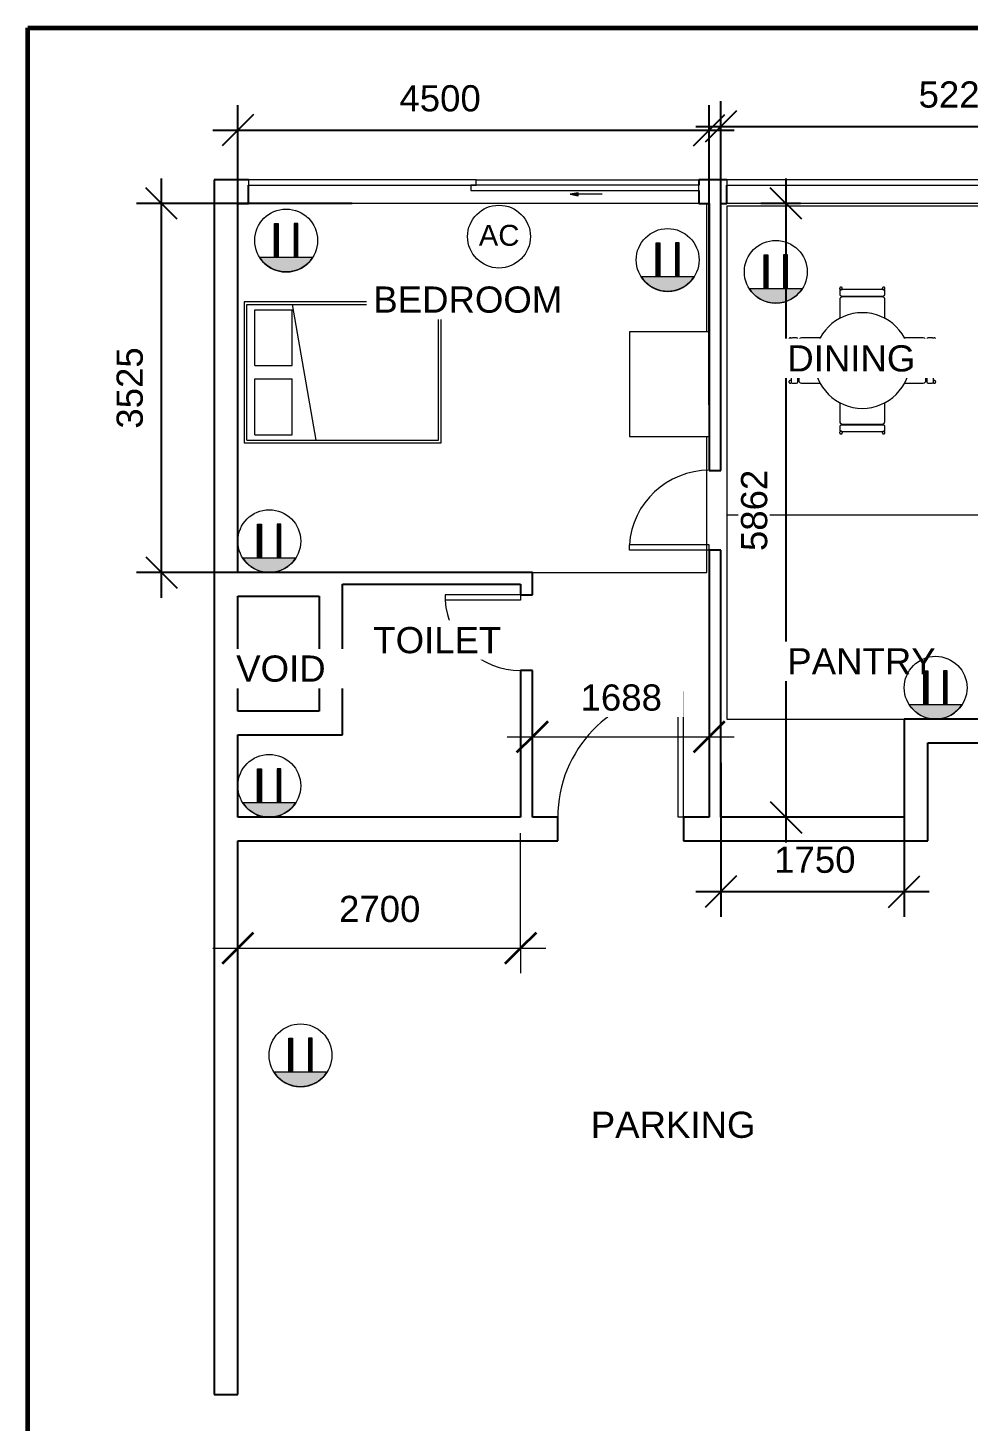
# Model space of a CAD drawing. Header units: millimetres. Extents: x -19198 to 7978, y -27973 to -7828.
# Drawn here: x -19198 to -10220, y -21134 to -7828 of the extents above; entities that cross this region are included whole.
import ezdxf

# ---------------------------------------------------------------- set-up
doc = ezdxf.new("R2010")
doc.units = ezdxf.units.MM
for name, color, linetype, lineweight in [('A-ANNO-DIMS', 211, 'Continuous', 9), ('A-ANNO-DIMS-100', 211, 'Continuous', 9), ('A-DETL-GENF', 92, 'Continuous', 9), ('A-DOOR', 31, 'Continuous', 9), ('A-FLOR', 192, 'Continuous', 9), ('A-WALL', 113, 'Continuous', 9), ('G-ANNO-TEXT', 231, 'Continuous', 9), ('I-FURN', 30, 'Continuous', 9), ('power', 7, 'Continuous', 9)]:
    doc.layers.add(name, color=color, linetype=linetype, lineweight=lineweight)
doc.layers.get('0').off()
doc.styles.add('Arial', font='arial.ttf', dxfattribs={"height": 450})
doc.styles.add('Arial_1', font='arial.ttf', dxfattribs={"height": 250})
doc.dimstyles.new('Diagonal_-_2_5mm_Arial', dxfattribs={"dimscale": 304.8, "dimtxt": 255.06485, "dimasz": 0.984252, "dimexe": 0.787402, "dimexo": 0.492126, "dimgap": 0.574147, "dimtad": 1, "dimdec": 0, "dimzin": 0, "dimdsep": 46, "dimtxsty": 'Arial_1', "dimblk1": 'OBLIQUE', "dimblk2": 'OBLIQUE', "dimsah": 1, "dimcen": 0.09, "dimdle": 0.787402, "dimazin": 0, "dimtfac": 1, "dimtdec": 4, "dimtix": 1, "dimtmove": 0, "dimatfit": 3, "dimfxl": 1, "dimtvp": 1, "dimtfill": 1, "dimtolj": 1, "dimtzin": 0, "dimarcsym": 2})

# ---------------------------------------------------------------- blocks, each defined once
blk = doc.blocks.new('M_Single-Flush - D 2-394276-Ground floor')
at = {"layer": 'A-DOOR', "lineweight": 18}
for p, q in [((330, -56), (330, -818)), ((381, -56), (330, -56)), ((381, -56), (381, -818)), ((381, -818), (330, -818))]:
    blk.add_line(p, q, dxfattribs=at)
at = {"layer": 'A-DOOR'}
blk.add_arc((381, -56), 764, 180, 266.1709, dxfattribs=at)
blk = doc.blocks.new('M_Single-Flush - D 3-394396-Ground floor')
at = {"layer": 'A-DOOR', "lineweight": 18}
for p, q in [((310, 56), (310, 778)), ((361, 778), (310, 778)), ((361, 56), (361, 778)), ((361, 56), (310, 56))]:
    blk.add_line(p, q, dxfattribs=at)
at = {"layer": 'A-DOOR'}
blk.add_arc((361, 56), 724, 94.0411, 180, dxfattribs=at)
blk = doc.blocks.new('M_Single-Flush - D 1a-397045-Ground floor')
at = {"layer": 'A-DOOR', "lineweight": 18}
for p, q in [((549, 112), (549, 1313)), ((600, 1313), (549, 1313)), ((600, 112), (600, 1313)), ((600, 112), (549, 112))]:
    blk.add_line(p, q, dxfattribs=at)
at = {"layer": 'A-DOOR'}
blk.add_arc((600, 112), 1202, 92.4324, 180, dxfattribs=at)
blk = doc.blocks.new('Door-Double-Sliding - SD2-398929-Ground floor')
at = {"layer": 'A-DETL-GENF'}
blk.add_hatch(color=256, dxfattribs=at).paths.add_polyline_path([(999, 88), (999, 115), (923, 102)])
for p, q in [((999, 115), (923, 102)), ((1227, 102), (923, 102)), ((923, 102), (999, 88)), ((999, 88), (999, 115))]:
    blk.add_line(p, q, dxfattribs=at)
at = {"layer": 'A-DOOR', "lineweight": 18}
for p, q in [((25, 239), (-2150, 239)), ((-2150, 239), (-2150, 189)), ((-2150, 189), (25, 189)), ((2150, 189), (-25, 189)), ((-25, 189), (-25, 138)), ((-25, 138), (2150, 138)), ((25, 189), (25, 239)), ((2150, 138), (2150, 189))]:
    blk.add_line(p, q, dxfattribs=at)
blk = doc.blocks.new('Door-Double-Sliding - SD 2-399256-Ground floor')
at = {"layer": 'A-DETL-GENF'}
blk.add_hatch(color=256, dxfattribs=at).paths.add_polyline_path([(1174, 88), (1174, 115), (1098, 102)])
for p, q in [((1174, 115), (1098, 102)), ((1402, 102), (1098, 102)), ((1098, 102), (1174, 88)), ((1174, 88), (1174, 115))]:
    blk.add_line(p, q, dxfattribs=at)
at = {"layer": 'A-DOOR', "lineweight": 18}
for p, q in [((25, 239), (-2500, 239)), ((-2500, 239), (-2500, 189)), ((-2500, 189), (25, 189)), ((2500, 189), (-25, 189)), ((-25, 189), (-25, 138)), ((-25, 138), (2500, 138)), ((25, 189), (25, 239)), ((2500, 138), (2500, 189))]:
    blk.add_line(p, q, dxfattribs=at)
blk = doc.blocks.new('Bed-Box - Double 53_ x 74_-400364-Ground floor')
at = {"layer": 'I-FURN'}
for p, q in [((1012, 705), (-334, 705)), ((-334, 705), (-334, -1174)), ((-309, 680), (-309, -1149)), ((-309, 680), (987, 680)), ((987, 680), (987, -1149)), ((1012, -1174), (1012, 705)), ((-258, 604), (-258, 248)), ((-258, 604), (276, 604)), ((276, 604), (276, 248)), ((403, 604), (403, 248)), ((403, 604), (936, 604)), ((936, 604), (936, 248)), ((987, 248), (-309, 20)), ((-258, 248), (276, 248)), ((403, 248), (936, 248)), ((-334, -1174), (1012, -1174)), ((-309, -1149), (987, -1149))]:
    blk.add_line(p, q, dxfattribs=at)
blk = doc.blocks.new('Desk - 60_ x 30_-402242-Ground floor')
at = {"layer": 'I-FURN'}
for p, q in [((262, 762), (262, 0)), ((1262, 0), (1262, 762)), ((262, 0), (1262, 0))]:
    blk.add_line(p, q, dxfattribs=at)
blk = doc.blocks.new('Table-Dining Round w Chairs - 36_ Diameter-404323-Ground floor')
at = {"layer": 'I-FURN'}
for start, end in [(90, 270), (270, 90)]:
    blk.add_arc((104, -185), 457, start, end, dxfattribs=at)
blk = doc.blocks.new('Chair-Breuer - Chair-Breuer-404285-Ground floor')
at = {"layer": 'I-FURN'}
for p, q in [((-216, 53), (-216, -127)), ((216, -127), (216, 53)), ((-216, -174), (-216, -211)), ((203, -161), (-203, -161)), ((-203, -224), (203, -224)), ((-190, -152), (190, -152)), ((216, -211), (216, -174))]:
    blk.add_line(p, q, dxfattribs=at)
for centre, radius, start, end in [((-190, -127), 25.4, 180, 270), ((190, -127), 25.4, 270, 360), ((-203, -174), 12.7, 90, 180), ((-203, -211), 12.7, 180, 270), ((203, -174), 12.7, 0, 90), ((203, -211), 12.7, 270, 0)]:
    blk.add_arc(centre, radius, start, end, dxfattribs=at)
for points in [[(-203, -220), (-205, -220), (-207, -221), (-209, -222), (-212, -223), (-215, -227), (-217, -231), (-216, -237), (-214, -241), (-211, -244), (-207, -245), (-205, -246), (-203, -246)], [(-203, -246), (-202, -246), (-200, -245), (-198, -244), (-195, -243), (-192, -239), (-190, -235), (-191, -229), (-193, -225), (-196, -222), (-200, -221), (-202, -220), (-203, -220)], [(204, -220), (203, -220), (201, -221), (198, -222), (195, -223), (192, -227), (191, -231), (191, -237), (194, -241), (196, -244), (200, -245), (202, -246), (204, -246)], [(204, -246), (205, -246), (207, -245), (210, -244), (212, -243), (215, -239), (217, -235), (216, -229), (214, -225), (211, -222), (208, -221), (205, -220), (204, -220)]]:
    blk.add_open_spline(points, degree=3, knots=[0, 0, 0, 0, 0.076923, 0.153846, 0.230769, 0.307692, 0.461538, 0.615385, 0.711538, 0.807692, 0.903846, 1, 1, 1, 1], dxfattribs=at)
blk = doc.blocks.new('Chair-Breuer - Chair-Breuer-V1-Ground floor')
at = {"layer": 'I-FURN'}
for p, q in [((-216, 54), (-216, -127)), ((216, -127), (216, 54)), ((-216, -174), (-216, -211)), ((203, -161), (-203, -161)), ((-203, -224), (203, -224)), ((-190, -152), (190, -152)), ((216, -211), (216, -174))]:
    blk.add_line(p, q, dxfattribs=at)
for centre, radius, start, end in [((-190, -127), 25.4, 180, 270), ((190, -127), 25.4, 270, 360), ((-203, -174), 12.7, 90, 180), ((-203, -211), 12.7, 180, 270), ((203, -174), 12.7, 0, 90), ((203, -211), 12.7, 270, 0)]:
    blk.add_arc(centre, radius, start, end, dxfattribs=at)
for points in [[(-203, -220), (-205, -220), (-207, -221), (-209, -222), (-212, -223), (-215, -227), (-217, -231), (-216, -237), (-214, -241), (-211, -244), (-207, -245), (-205, -246), (-203, -246)], [(-203, -246), (-202, -246), (-200, -245), (-198, -244), (-195, -243), (-192, -239), (-190, -235), (-191, -229), (-193, -225), (-196, -222), (-200, -221), (-202, -220), (-203, -220)], [(204, -220), (203, -220), (201, -221), (198, -222), (195, -223), (192, -227), (191, -231), (191, -237), (194, -241), (196, -244), (200, -245), (202, -246), (204, -246)], [(204, -246), (205, -246), (207, -245), (210, -244), (212, -243), (215, -239), (217, -235), (216, -229), (214, -225), (211, -222), (208, -221), (205, -220), (204, -220)]]:
    blk.add_open_spline(points, degree=3, knots=[0, 0, 0, 0, 0.076923, 0.153846, 0.230769, 0.307692, 0.461538, 0.615385, 0.711538, 0.807692, 0.903846, 1, 1, 1, 1], dxfattribs=at)
blk = doc.blocks.new('Chair-Breuer - Chair-Breuer-V2-Ground floor')
at = {"layer": 'I-FURN'}
for p, q in [((-216, 52), (-216, -127)), ((216, -127), (216, 52)), ((-216, -174), (-216, -211)), ((203, -161), (-203, -161)), ((-203, -224), (203, -224)), ((-190, -152), (190, -152)), ((216, -211), (216, -174))]:
    blk.add_line(p, q, dxfattribs=at)
for centre, radius, start, end in [((-190, -127), 25.4, 180, 270), ((190, -127), 25.4, 270, 360), ((-203, -174), 12.7, 90, 180), ((-203, -211), 12.7, 180, 270), ((203, -174), 12.7, 0, 90), ((203, -211), 12.7, 270, 0)]:
    blk.add_arc(centre, radius, start, end, dxfattribs=at)
for points in [[(-203, -220), (-205, -220), (-207, -221), (-209, -222), (-212, -223), (-215, -227), (-217, -231), (-216, -237), (-214, -241), (-211, -244), (-207, -245), (-205, -246), (-203, -246)], [(-203, -246), (-202, -246), (-200, -245), (-198, -244), (-195, -243), (-192, -239), (-190, -235), (-191, -229), (-193, -225), (-196, -222), (-200, -221), (-202, -220), (-203, -220)], [(204, -220), (203, -220), (201, -221), (198, -222), (195, -223), (192, -227), (191, -231), (191, -237), (194, -241), (196, -244), (200, -245), (202, -246), (204, -246)], [(204, -246), (205, -246), (207, -245), (210, -244), (212, -243), (215, -239), (217, -235), (216, -229), (214, -225), (211, -222), (208, -221), (205, -220), (204, -220)]]:
    blk.add_open_spline(points, degree=3, knots=[0, 0, 0, 0, 0.076923, 0.153846, 0.230769, 0.307692, 0.461538, 0.615385, 0.711538, 0.807692, 0.903846, 1, 1, 1, 1], dxfattribs=at)
blk = doc.blocks.new('_Oblique')
at = {"color": 0, "linetype": 'ByBlock', "lineweight": -2}
blk.add_line((-0.5, -0.5), (0.5, 0.5), dxfattribs=at)
blk = doc.blocks.new('DIMBLOCK1-Ground floor')
at = {"layer": 'A-ANNO-DIMS', "color": 0, "lineweight": -2, "transparency": 16777216}
for p, q in [((-17921, -13270), (-17921, -9265)), ((-16103, -9505), (-18161, -9505)), ((-16103, -13030), (-18161, -13030))]:
    blk.add_line(p, q, dxfattribs=at)
at = {"layer": 'Defpoints', "color": 0, "transparency": 16777216}
for p in [(-17921, -9505), (-15953, -9505), (-15953, -13030)]:
    blk.add_point(p, dxfattribs=at)
at = {"layer": 'A-ANNO-DIMS', "color": 0, "lineweight": -2, "transparency": 16777216, "xscale": 299.9999999999999, "yscale": 299.9999999999999, "zscale": 299.9999999999999}
for p, rotation in [((-17921, -9505), 90), ((-17921, -13030), 270)]:
    blk.add_blockref('_Oblique', p, dxfattribs=dict(at, rotation=rotation))
at = {"layer": 'A-ANNO-DIMS', "color": 0, "transparency": 16777216, "insert": (-18224, -11267), "char_height": 250, "width": 922.94, "attachment_point": 5, "rotation": 90, "style": 'Arial_1', "bg_fill": 3, "box_fill_scale": 1.1, "bg_fill_color": 256, "bg_fill_true_color": 13158600, "bg_fill_transparency": 0}
blk.add_mtext('\\A1;3525', dxfattribs=at)
blk = doc.blocks.new('DIMBLOCK2-Ground floor')
at = {"layer": 'A-ANNO-DIMS', "color": 0, "lineweight": -2, "transparency": 16777216}
for p, q in [((-17193, -11427), (-17193, -8565)), ((-12693, -11427), (-12693, -8565)), ((-17433, -8805), (-12453, -8805))]:
    blk.add_line(p, q, dxfattribs=at)
at = {"layer": 'Defpoints', "color": 0, "transparency": 16777216}
for p in [(-12693, -8805), (-17193, -11577), (-12693, -11577)]:
    blk.add_point(p, dxfattribs=at)
at = {"layer": 'A-ANNO-DIMS', "color": 0, "lineweight": -2, "transparency": 16777216, "xscale": 299.9999999999999, "yscale": 299.9999999999999, "zscale": 299.9999999999999, "rotation": 180}
blk.add_blockref('_Oblique', (-17193, -8805), dxfattribs=at)
at = {"layer": 'A-ANNO-DIMS', "color": 0, "lineweight": -2, "transparency": 16777216, "xscale": 299.9999999999999, "yscale": 299.9999999999999, "zscale": 299.9999999999999}
blk.add_blockref('_Oblique', (-12693, -8805), dxfattribs=at)
at = {"layer": 'A-ANNO-DIMS', "color": 0, "transparency": 16777216, "insert": (-15262, -8502), "char_height": 250, "width": 922.94, "attachment_point": 5, "style": 'Arial_1', "bg_fill": 3, "box_fill_scale": 1.1, "bg_fill_color": 256, "bg_fill_true_color": 13158600, "bg_fill_transparency": 0}
blk.add_mtext('\\A1;4500', dxfattribs=at)
blk = doc.blocks.new('DIMBLOCK3-Ground floor')
at = {"layer": 'A-ANNO-DIMS', "color": 0, "lineweight": -2, "transparency": 16777216}
for p, q in [((-12581, -10427), (-12581, -8529)), ((-7356, -10427), (-7356, -8529)), ((-12821, -8769), (-7116, -8769))]:
    blk.add_line(p, q, dxfattribs=at)
at = {"layer": 'Defpoints', "color": 0, "transparency": 16777216}
for p in [(-7356, -8769), (-12581, -10577), (-7356, -10577)]:
    blk.add_point(p, dxfattribs=at)
at = {"layer": 'A-ANNO-DIMS', "color": 0, "lineweight": -2, "transparency": 16777216, "xscale": 299.9999999999999, "yscale": 299.9999999999999, "zscale": 299.9999999999999, "rotation": 180}
blk.add_blockref('_Oblique', (-12581, -8769), dxfattribs=at)
at = {"layer": 'A-ANNO-DIMS', "color": 0, "lineweight": -2, "transparency": 16777216, "xscale": 299.9999999999999, "yscale": 299.9999999999999, "zscale": 299.9999999999999}
blk.add_blockref('_Oblique', (-7356, -8769), dxfattribs=at)
at = {"layer": 'A-ANNO-DIMS', "color": 0, "transparency": 16777216, "insert": (-10305, -8466), "char_height": 250, "width": 922.94, "attachment_point": 5, "style": 'Arial_1', "bg_fill": 3, "box_fill_scale": 1.1, "bg_fill_color": 256, "bg_fill_true_color": 13158600, "bg_fill_transparency": 0}
blk.add_mtext('\\A1;5225', dxfattribs=at)
blk = doc.blocks.new('DIMBLOCK4-Ground floor')
at = {"layer": 'A-ANNO-DIMS-100', "lineweight": 35, "transparency": 16777216}
for p, q in [((-14381, -14598), (-14231, -14448)), ((-12693, -14598), (-12543, -14448)), ((-14381, -14598), (-14531, -14748)), ((-12693, -14598), (-12843, -14748))]:
    blk.add_line(p, q, dxfattribs=at)
at = {"layer": 'A-ANNO-DIMS-100', "transparency": 16777216}
for p, q in [((-14621, -14598), (-12453, -14598)), ((-14381, -14598), (-14381, -14535)), ((-14381, -14598), (-14381, -14838)), ((-12693, -14598), (-12693, -14535)), ((-12693, -14598), (-12693, -14838))]:
    blk.add_line(p, q, dxfattribs=at)
at = {"layer": 'A-ANNO-DIMS-100', "color": 0, "transparency": 16777216, "insert": (-13921, -14098), "char_height": 250, "width": 922.94, "attachment_point": 1, "line_spacing_factor": 0.941778, "style": 'Arial_1', "bg_fill": 3, "box_fill_scale": 1.25, "bg_fill_color": 256, "bg_fill_true_color": 13158600, "bg_fill_transparency": 0}
blk.add_mtext('1688', dxfattribs=at)
blk = doc.blocks.new('DIMBLOCK5-Ground floor')
at = {"layer": 'A-ANNO-DIMS', "color": 0, "lineweight": -2, "transparency": 16777216}
for p, q in [((-12581, -14847), (-12581, -16317)), ((-10831, -14847), (-10831, -16317)), ((-12821, -16077), (-10591, -16077))]:
    blk.add_line(p, q, dxfattribs=at)
at = {"layer": 'Defpoints', "color": 0, "transparency": 16777216}
for p in [(-12581, -14697), (-10831, -14697), (-10831, -16077)]:
    blk.add_point(p, dxfattribs=at)
at = {"layer": 'A-ANNO-DIMS', "color": 0, "lineweight": -2, "transparency": 16777216, "xscale": 299.9999999999999, "yscale": 299.9999999999999, "zscale": 299.9999999999999, "rotation": 180}
blk.add_blockref('_Oblique', (-12581, -16077), dxfattribs=at)
at = {"layer": 'A-ANNO-DIMS', "color": 0, "lineweight": -2, "transparency": 16777216, "xscale": 299.9999999999999, "yscale": 299.9999999999999, "zscale": 299.9999999999999}
blk.add_blockref('_Oblique', (-10831, -16077), dxfattribs=at)
at = {"layer": 'A-ANNO-DIMS', "color": 0, "transparency": 16777216, "insert": (-11684, -15774), "char_height": 250, "width": 922.94, "attachment_point": 5, "style": 'Arial_1', "bg_fill": 3, "box_fill_scale": 1.1, "bg_fill_color": 256, "bg_fill_true_color": 13158600, "bg_fill_transparency": 0}
blk.add_mtext('\\A1;1750', dxfattribs=at)
blk = doc.blocks.new('DIMBLOCK7-Ground floor')
at = {"layer": 'A-ANNO-DIMS-100', "transparency": 16777216}
for p, q in [((-14493, -16616), (-14493, -15517)), ((-17433, -16616), (-14253, -16616)), ((-17193, -16616), (-17193, -16554)), ((-17193, -16616), (-17193, -16856)), ((-14493, -16616), (-14493, -16856))]:
    blk.add_line(p, q, dxfattribs=at)
at = {"layer": 'A-ANNO-DIMS-100', "lineweight": 35, "transparency": 16777216}
for p, q in [((-17193, -16616), (-17043, -16466)), ((-14493, -16616), (-14343, -16466)), ((-17193, -16616), (-17343, -16766)), ((-14493, -16616), (-14643, -16766))]:
    blk.add_line(p, q, dxfattribs=at)
at = {"layer": 'A-ANNO-DIMS-100', "color": 0, "transparency": 16777216, "insert": (-16227, -16117), "char_height": 250, "width": 922.94, "attachment_point": 1, "line_spacing_factor": 0.941778, "style": 'Arial_1', "bg_fill": 3, "box_fill_scale": 1.25, "bg_fill_color": 256, "bg_fill_true_color": 13158600, "bg_fill_transparency": 0}
blk.add_mtext('2700', dxfattribs=at)
blk = doc.blocks.new('DIMBLOCK8-Ground floor')
at = {"layer": 'A-ANNO-DIMS', "color": 0, "lineweight": -2, "transparency": 16777216}
for p, q in [((-11959, -15607), (-11959, -9265)), ((-11822, -9505), (-12199, -9505)), ((-11822, -15367), (-12199, -15367))]:
    blk.add_line(p, q, dxfattribs=at)
at = {"layer": 'Defpoints', "color": 0, "transparency": 16777216}
for p in [(-11959, -9505), (-11672, -9505), (-11672, -15367)]:
    blk.add_point(p, dxfattribs=at)
at = {"layer": 'A-ANNO-DIMS', "color": 0, "lineweight": -2, "transparency": 16777216, "xscale": 299.9999999999999, "yscale": 299.9999999999999, "zscale": 299.9999999999999}
for p, rotation in [((-11959, -9505), 90), ((-11959, -15367), 270)]:
    blk.add_blockref('_Oblique', p, dxfattribs=dict(at, rotation=rotation))
at = {"layer": 'A-ANNO-DIMS', "color": 0, "transparency": 16777216, "insert": (-12262, -12436), "char_height": 250, "width": 922.94, "attachment_point": 5, "rotation": 90, "style": 'Arial_1', "bg_fill": 3, "box_fill_scale": 1.1, "bg_fill_color": 256, "bg_fill_true_color": 13158600, "bg_fill_transparency": 0}
blk.add_mtext('\\A1;5862', dxfattribs=at)

msp = doc.modelspace()

# ---------------------------------------------------------------- hatches: boundary and pattern name
at = {"layer": 'power'}
h = msp.add_hatch(dxfattribs=at)
h.set_pattern_fill('ANGLE', color=256)
h.set_pattern_definition([(0, (5138.9555, 12966.883), (0, 6.985), [5.08, -1.905]), (90, (5138.9555, 12966.883), (-6.985, 4e-16), [5.08, -1.905])])
edge = h.paths.add_edge_path()
edge.add_line((-10785.1, -14288.8), (-10276.4, -14288.8))
edge.add_arc((-10530.7, -14129.7), 300, 212.02385, 327.97615, ccw=False)
h = msp.add_hatch(dxfattribs=at)
h.set_pattern_fill('ANGLE', color=256)
h.set_pattern_definition([(0, (12867.2206, 6951.097), (0, 6.985), [5.08, -1.905]), (90, (12867.2206, 6951.097), (-6.985, 4e-16), [5.08, -1.905])])
h.paths.add_polyline_path([(-17003.9, -14904.7), (-16967.9, -14904.7), (-16967.9, -15226.2), (-17003.9, -15226.2)])
h.paths.add_polyline_path([(-16781.5, -14904.7), (-16817.5, -14904.7), (-16817.5, -15226.2), (-16781.5, -15226.2)])
h = msp.add_hatch(dxfattribs=at)
h.set_pattern_fill('ANGLE', color=256)
h.set_pattern_definition([(0, (13165.509, 4377.863), (0, 6.985), [5.08, -1.905]), (90, (13165.509, 4377.863), (-6.985, 4e-16), [5.08, -1.905])])
h.paths.add_polyline_path([(-16705.6, -17477.9), (-16669.6, -17477.9), (-16669.6, -17799.4), (-16705.6, -17799.4)])
h.paths.add_polyline_path([(-16483.2, -17477.9), (-16519.2, -17477.9), (-16519.2, -17799.4), (-16483.2, -17799.4)])
h = msp.add_hatch(dxfattribs=at)
h.set_pattern_fill('ANGLE', color=256)
h.set_pattern_definition([(0, (-924.7564, 9456.649), (0, 6.985), [5.08, -1.905]), (90, (-924.7564, 9456.649), (-6.985, 4e-16), [5.08, -1.905])])
edge = h.paths.add_edge_path()
edge.add_line((-16848.8, -17799), (-16340.1, -17799))
edge.add_arc((-16594.4, -17640), 300, 212.02385, 327.97615, ccw=False)

# ---------------------------------------------------------------- linework, layer by layer
at = {"layer": 'A-FLOR'}
for p, q in [((-12716.5, -10729.7), (-12716.5, -9504.7)), ((-7355.7, -9530.1), (-12524.2, -9530.1)), ((-12524.2, -9530.1), (-12524.2, -14429.7)), ((-12716.5, -13029.7), (-12716.5, -11729.7)), ((-12524.2, -12479.7), (-9380.7, -12479.7)), ((-14380.7, -13029.7), (-12716.5, -13029.7)), ((-12524.2, -14429.7), (-10830.7, -14429.7))]:
    msp.add_line(p, q, dxfattribs=at)
at = {"layer": 'A-WALL', "lineweight": 25}
for p, q in [((-17417.7, -9279.7), (-17417.7, -20879.2)), ((-17092.7, -9279.7), (-17417.7, -9279.7)), ((-12524.2, -9279.7), (-12792.7, -9279.7)), ((-12792.7, -9279.7), (-12792.7, -9330.5)), ((-17092.7, -9504.7), (-17092.7, -9330.5)), ((-12792.7, -9381.3), (-12792.7, -9504.7)), ((-12524.2, -9504.7), (-12524.2, -9330.5)), ((-17192.7, -13029.7), (-17192.7, -9504.7)), ((-17192.7, -9504.7), (-17092.7, -9504.7)), ((-12792.7, -9504.7), (-12692.7, -9504.7)), ((-12692.7, -9504.7), (-12692.7, -12054.7)), ((-12580.7, -12054.7), (-12580.7, -9504.7)), ((-12580.7, -9504.7), (-12524.2, -9504.7)), ((-12692.7, -12054.7), (-12580.7, -12054.7)), ((-12692.7, -12816.7), (-12692.7, -15366.7)), ((-12580.7, -12816.7), (-12692.7, -12816.7)), ((-12580.7, -15366.7), (-12580.7, -12816.7)), ((-14380.7, -13029.7), (-17192.7, -13029.7)), ((-14380.7, -13241.7), (-14380.7, -13029.7)), ((-16192.7, -14579.7), (-16192.7, -13141.7)), ((-16192.7, -13141.7), (-14492.7, -13141.7)), ((-14492.7, -13141.7), (-14492.7, -13241.7)), ((-17192.7, -14354.7), (-17192.7, -13254.7)), ((-17192.7, -13254.7), (-16417.7, -13254.7)), ((-16417.7, -13254.7), (-16417.7, -14354.7)), ((-14492.7, -13241.7), (-14380.7, -13241.7)), ((-14492.7, -13963.7), (-14492.7, -15366.7)), ((-14380.7, -13963.7), (-14492.7, -13963.7)), ((-14380.7, -15366.7), (-14380.7, -13963.7)), ((-16417.7, -14354.7), (-17192.7, -14354.7)), ((-9380.7, -14429.7), (-10830.7, -14429.7)), ((-10830.7, -14429.7), (-10830.7, -15366.7)), ((-17192.7, -15366.7), (-17192.7, -14579.7)), ((-17192.7, -14579.7), (-16192.7, -14579.7)), ((-10605.7, -14654.7), (-9380.7, -14654.7)), ((-10605.7, -15591.7), (-10605.7, -14654.7)), ((-14492.7, -15366.7), (-17192.7, -15366.7)), ((-14136.7, -15366.7), (-14380.7, -15366.7)), ((-14136.7, -15591.7), (-14136.7, -15366.7)), ((-12692.7, -15366.7), (-12936.7, -15366.7)), ((-12936.7, -15366.7), (-12936.7, -15591.7)), ((-10830.7, -15366.7), (-12580.7, -15366.7)), ((-17192.7, -20879.2), (-17192.7, -15591.7)), ((-17192.7, -15591.7), (-14136.7, -15591.7)), ((-12936.7, -15591.7), (-10605.7, -15591.7)), ((-17417.7, -20879.2), (-17192.7, -20879.2))]:
    msp.add_line(p, q, dxfattribs=at)
at = {"layer": 'A-WALL'}
for p, q in [((-14917.3, -9279.7), (-12792.7, -9279.7)), ((-12792.7, -9504.7), (-17092.7, -9504.7)), ((-7524.2, -9504.7), (-12524.2, -9504.7))]:
    msp.add_line(p, q, dxfattribs=at)
at = {"layer": 'power'}
for p, q in [((-10785.1, -14288.8), (-10276.4, -14288.8)), ((-17147.1, -15225.8), (-16638.4, -15225.8)), ((-16848.8, -17799), (-16340.1, -17799))]:
    msp.add_line(p, q, dxfattribs=at)
for points in [[(-17003.9, -14904.7), (-16967.9, -14904.7), (-16967.9, -15226.2), (-17003.9, -15226.2)], [(-16781.5, -14904.7), (-16817.5, -14904.7), (-16817.5, -15226.2), (-16781.5, -15226.2)], [(-16705.6, -17477.9), (-16669.6, -17477.9), (-16669.6, -17799.4), (-16705.6, -17799.4)], [(-16483.2, -17477.9), (-16519.2, -17477.9), (-16519.2, -17799.4), (-16483.2, -17799.4)]]:
    msp.add_lwpolyline(points, close=True, dxfattribs=at)
msp.add_circle((-16594.4, -17640), 300, dxfattribs=at)
for centre in [(-10530.7, -14129.7), (-16594.4, -17640)]:
    msp.add_arc(centre, 300, 212.02385, 327.97615, dxfattribs=at)

# ---------------------------------------------------------------- block references
at = {"layer": 'A-DOOR'}
for name, p in [('Door-Double-Sliding - SD2-398929-Ground floor', (-14942.7, -9519.2)), ('Door-Double-Sliding - SD 2-399256-Ground floor', (-10024.2, -9519.2)), ('M_Single-Flush - D 1a-397045-Ground floor', (-13536.7, -15479.2))]:
    msp.add_blockref(name, p, dxfattribs=at)
for name, p, rotation in [('M_Single-Flush - D 2-394276-Ground floor', (-12636.7, -12435.7), 269.9999999999999), ('M_Single-Flush - D 3-394396-Ground floor', (-14436.7, -13602.7), 89.9999999999999)]:
    msp.add_blockref(name, p, dxfattribs=dict(at, rotation=rotation))
at = {"layer": 'I-FURN'}
for name, p, rotation in [('Chair-Breuer - Chair-Breuer-404285-Ground floor', (-11230.7, -10549.5), 180), ('Bed-Box - Double 53_ x 74_-400364-Ground floor', (-16427.1, -11455.9), 90.00000000000472), ('Desk - 60_ x 30_-402242-Ground floor', (-13454.7, -10467.7), 269.9999999999997), ('Chair-Breuer - Chair-Breuer-V1-Ground floor', (-11685.9, -11004.7), 269.9999999999951), ('Chair-Breuer - Chair-Breuer-V1-Ground floor', (-10775.5, -11004.8), 89.99999999999514)]:
    msp.add_blockref(name, p, dxfattribs=dict(at, rotation=rotation))
for name, p in [('Table-Dining Round w Chairs - 36_ Diameter-404323-Ground floor', (-11334.4, -10819.8)), ('Chair-Breuer - Chair-Breuer-V2-Ground floor', (-11230.8, -11459.9))]:
    msp.add_blockref(name, p, dxfattribs=at)

# ---------------------------------------------------------------- texts
at = {"layer": 'G-ANNO-TEXT', "color": 7, "insert": (-13823.2, -18178.4), "char_height": 250, "width": 1899.999, "attachment_point": 1, "style": 'Arial_1', "bg_fill": 3, "box_fill_scale": 1.25, "bg_fill_color": 256, "bg_fill_true_color": 13158600, "bg_fill_transparency": 0}
msp.add_mtext('PARKING', dxfattribs=at)

# ---------------------------------------------------------------- next in the draw order: texts
at = {"layer": 'G-ANNO-TEXT', "color": 7, "char_height": 250, "attachment_point": 1, "style": 'Arial_1', "bg_fill": 3, "box_fill_scale": 1.25, "bg_fill_color": 256, "bg_fill_true_color": 13158600, "bg_fill_transparency": 0}
for s, insert, width in [('TOILET', (-15899.7, -13550), 1491.139), ('VOID', (-17208.6, -13821.8), 1034.177)]:
    msp.add_mtext(s, dxfattribs=dict(at, insert=insert, width=width))

# ---------------------------------------------------------------- next in the draw order: dimensions: what is measured, and where the dimension line sits
at = {"layer": 'A-ANNO-DIMS'}
dim = msp.add_linear_dim(base=(-17921.1, -9504.7), p1=(-15952.8, -13029.7), p2=(-15952.8, -9504.7), angle=90, dimstyle='Diagonal_-_2_5mm_Arial', override={"dimpost": '<>', "dimfxl": 3525}, dxfattribs=at)
dim.commit()
dim.dimension.update_dxf_attribs({"geometry": 'DIMBLOCK1-Ground floor', "text_midpoint": (-17921.1, -11267.2), "dimtype": 160})
for base, p1, p2, override, picture, middle in [((-12692.7, -14597.5), (-14380.7, -14385.4), (-12692.7, -14385.4), {"dimpost": '<>', "dimfxl": 1688}, 'DIMBLOCK4-Ground floor', (-13536.7, -14294.9)), ((-14492.7, -16616.1), (-17192.7, -16404), (-14492.7, -15366.7), {"dimpost": '<>', "dimfxl": 2892.379286}, 'DIMBLOCK7-Ground floor', (-15842.7, -16313.5))]:
    dim = msp.add_linear_dim(base=base, p1=p1, p2=p2, dimstyle='Diagonal_-_2_5mm_Arial', override=override, dxfattribs=at)
    dim.commit()
    dim.dimension.update_dxf_attribs({"geometry": picture, "text_midpoint": middle})

# ---------------------------------------------------------------- next in the draw order: hatches: boundary and pattern name
at = {"layer": 'power'}
h = msp.add_hatch(dxfattribs=at)
h.set_pattern_fill('ANGLE', color=256)
h.set_pattern_definition([(0, (12867.2206, 9288.097), (0, 6.985), [5.08, -1.905]), (90, (12867.2206, 9288.097), (-6.985, 4e-16), [5.08, -1.905])])
h.paths.add_polyline_path([(-17003.9, -12567.7), (-16967.9, -12567.7), (-16967.9, -12889.2), (-17003.9, -12889.2)])
h.paths.add_polyline_path([(-16781.5, -12567.7), (-16817.5, -12567.7), (-16817.5, -12889.2), (-16781.5, -12889.2)])
h = msp.add_hatch(dxfattribs=at)
h.set_pattern_fill('ANGLE', color=256)
h.set_pattern_definition([(0, (-1223.0445, 14366.883), (0, 6.985), [5.08, -1.905]), (90, (-1223.0445, 14366.883), (-6.985, 4e-16), [5.08, -1.905])])
edge = h.paths.add_edge_path()
edge.add_line((-17147.1, -12888.8), (-16638.4, -12888.8))
edge.add_arc((-16892.7, -12729.7), 300, 212.02385, 327.97615, ccw=False)
h = msp.add_hatch(dxfattribs=at)
h.set_pattern_fill('ANGLE', color=256)
h.set_pattern_definition([(0, (-1223.0445, 12029.883), (0, 6.985), [5.08, -1.905]), (90, (-1223.0445, 12029.883), (-6.985, 4e-16), [5.08, -1.905])])
edge = h.paths.add_edge_path()
edge.add_line((-17147.1, -15225.8), (-16638.4, -15225.8))
edge.add_arc((-16892.7, -15066.7), 300, 212.02385, 327.97615, ccw=False)

# ---------------------------------------------------------------- next in the draw order: linework, layer by layer
msp.add_line((-17147.1, -12888.8), (-16638.4, -12888.8), dxfattribs=at)
for points in [[(-17003.9, -12567.7), (-16967.9, -12567.7), (-16967.9, -12889.2), (-17003.9, -12889.2)], [(-16781.5, -12567.7), (-16817.5, -12567.7), (-16817.5, -12889.2), (-16781.5, -12889.2)]]:
    msp.add_lwpolyline(points, close=True, dxfattribs=at)
for centre in [(-16892.7, -12729.7), (-16892.7, -15066.7)]:
    msp.add_circle(centre, 300, dxfattribs=at)
for centre in [(-16892.7, -12729.7), (-16892.7, -15066.7)]:
    msp.add_arc(centre, 300, 212.02385, 327.97615, dxfattribs=at)

# ---------------------------------------------------------------- next in the draw order: dimensions: what is measured, and where the dimension line sits
at = {"layer": 'A-ANNO-DIMS'}
for base, p1, p2, override, picture, middle in [((-12692.7, -8804.7), (-17192.7, -11576.6), (-12692.7, -11576.6), {"dimpost": '<>', "dimfxl": 4500}, 'DIMBLOCK2-Ground floor', (-15261.6, -8804.7)), ((-10830.7, -16077), (-12580.7, -14697.4), (-10830.7, -14697.4), {"dimpost": '<>', "dimfxl": 1750}, 'DIMBLOCK5-Ground floor', (-11683.8, -16077))]:
    dim = msp.add_linear_dim(base=base, p1=p1, p2=p2, dimstyle='Diagonal_-_2_5mm_Arial', override=override, dxfattribs=at)
    dim.commit()
    dim.dimension.update_dxf_attribs({"geometry": picture, "text_midpoint": middle, "dimtype": 160})

# ---------------------------------------------------------------- next in the draw order: hatches: boundary and pattern name
at = {"layer": 'power'}
h = msp.add_hatch(dxfattribs=at)
h.set_pattern_fill('ANGLE', color=256)
h.set_pattern_definition([(0, (13028.566, 12159.0716), (0, 6.985), [5.08, -1.905]), (90, (13028.566, 12159.0716), (-6.985, 4e-16), [5.08, -1.905])])
h.paths.add_polyline_path([(-16842.6, -9696.7), (-16806.6, -9696.7), (-16806.6, -10018.2), (-16842.6, -10018.2)])
h.paths.add_polyline_path([(-16620.1, -9696.7), (-16656.2, -9696.7), (-16656.2, -10018.2), (-16620.1, -10018.2)])
h = msp.add_hatch(dxfattribs=at)
h.set_pattern_fill('ANGLE', color=256)
h.set_pattern_definition([(0, (16670.691, 11973.5175), (0, 6.985), [5.08, -1.905]), (90, (16670.691, 11973.5175), (-6.985, 4e-16), [5.08, -1.905])])
h.paths.add_polyline_path([(-13200.4, -9882.3), (-13164.4, -9882.3), (-13164.4, -10203.8), (-13200.4, -10203.8)])
h.paths.add_polyline_path([(-12978, -9882.3), (-13014, -9882.3), (-13014, -10203.8), (-12978, -10203.8)])
h = msp.add_hatch(dxfattribs=at)
h.set_pattern_fill('ANGLE', color=256)
h.set_pattern_definition([(0, (-1061.699, 17237.858), (0, 6.985), [5.08, -1.905]), (90, (-1061.699, 17237.858), (-6.985, 4e-16), [5.08, -1.905])])
edge = h.paths.add_edge_path()
edge.add_line((-16985.7, -10017.8), (-16477, -10017.8))
edge.add_arc((-16731.4, -9858.8), 300, 212.02385, 327.97615, ccw=False)

# ---------------------------------------------------------------- next in the draw order: linework, layer by layer
msp.add_line((-16985.7, -10017.8), (-16477, -10017.8), dxfattribs=at)
for points in [[(-16842.6, -9696.7), (-16806.6, -9696.7), (-16806.6, -10018.2), (-16842.6, -10018.2)], [(-16620.1, -9696.7), (-16656.2, -9696.7), (-16656.2, -10018.2), (-16620.1, -10018.2)], [(-13200.4, -9882.3), (-13164.4, -9882.3), (-13164.4, -10203.8), (-13200.4, -10203.8)], [(-12978, -9882.3), (-13014, -9882.3), (-13014, -10203.8), (-12978, -10203.8)]]:
    msp.add_lwpolyline(points, close=True, dxfattribs=at)
for centre in [(-16731.4, -9858.8), (-14699.6, -9821.3)]:
    msp.add_circle(centre, 300, dxfattribs=at)
msp.add_arc((-16731.4, -9858.8), 300, 212.02385, 327.97615, dxfattribs=at)

# ---------------------------------------------------------------- next in the draw order: texts
at = {"layer": 'G-ANNO-TEXT', "color": 7, "insert": (-15899.7, -10297.7), "char_height": 250, "width": 2172.573, "attachment_point": 1, "style": 'Arial_1', "bg_fill": 3, "box_fill_scale": 1.25, "bg_fill_color": 256, "bg_fill_true_color": 13158600, "bg_fill_transparency": 0}
msp.add_mtext('BEDROOM', dxfattribs=at)
at = {"layer": 'power', "insert": (-14892.5, -9708.9), "char_height": 200, "attachment_point": 1, "style": 'Arial'}
msp.add_mtext_dynamic_manual_height_columns('AC', width=765.232, gutter_width=1, heights=[0], dxfattribs=at)

# ---------------------------------------------------------------- next in the draw order: dimensions: what is measured, and where the dimension line sits
at = {"layer": 'A-ANNO-DIMS'}
dim = msp.add_linear_dim(base=(-7355.7, -8768.5), p1=(-12580.7, -10576.6), p2=(-7355.7, -10576.6), dimstyle='Diagonal_-_2_5mm_Arial', override={"dimpost": '<>', "dimfxl": 5225}, dxfattribs=at)
dim.commit()
dim.dimension.update_dxf_attribs({"geometry": 'DIMBLOCK3-Ground floor', "text_midpoint": (-10304.6, -8768.5), "dimtype": 160})

# ---------------------------------------------------------------- next in the draw order: hatches: boundary and pattern name
at = {"layer": 'power'}
h = msp.add_hatch(dxfattribs=at)
h.set_pattern_fill('ANGLE', color=256)
h.set_pattern_definition([(0, (2580.426, 17052.304), (0, 6.985), [5.08, -1.905]), (90, (2580.426, 17052.304), (-6.985, 4e-16), [5.08, -1.905])])
edge = h.paths.add_edge_path()
edge.add_line((-13343.6, -10203.4), (-12834.9, -10203.4))
edge.add_arc((-13089.2, -10044.3), 300, 212.02385, 327.97615, ccw=False)

# ---------------------------------------------------------------- next in the draw order: linework, layer by layer
msp.add_line((-13343.6, -10203.4), (-12834.9, -10203.4), dxfattribs=at)
msp.add_circle((-13089.2, -10044.3), 300, dxfattribs=at)
msp.add_arc((-13089.2, -10044.3), 300, 212.02385, 327.97615, dxfattribs=at)

# ---------------------------------------------------------------- next in the draw order: dimensions: what is measured, and where the dimension line sits
at = {"layer": 'A-ANNO-DIMS'}
dim = msp.add_linear_dim(base=(-11959.1, -9504.7), p1=(-11671.7, -15366.7), p2=(-11671.7, -9504.7), angle=90, dimstyle='Diagonal_-_2_5mm_Arial', override={"dimpost": '<>', "dimfxl": 5862}, dxfattribs=at)
dim.commit()
dim.dimension.update_dxf_attribs({"geometry": 'DIMBLOCK8-Ground floor', "text_midpoint": (-11959.1, -12435.7), "dimtype": 160})

# ---------------------------------------------------------------- next in the draw order: hatches: boundary and pattern name
at = {"layer": 'power'}
h = msp.add_hatch(dxfattribs=at)
h.set_pattern_fill('ANGLE', color=256)
h.set_pattern_definition([(0, (17702.7896, 11860.6224), (0, 6.985), [5.08, -1.905]), (90, (17702.7896, 11860.6224), (-6.985, 4e-16), [5.08, -1.905])])
h.paths.add_polyline_path([(-12168.3, -9995.2), (-12132.3, -9995.2), (-12132.3, -10316.7), (-12168.3, -10316.7)])
h.paths.add_polyline_path([(-11945.9, -9995.2), (-11981.9, -9995.2), (-11981.9, -10316.7), (-11945.9, -10316.7)])
h = msp.add_hatch(dxfattribs=at)
h.set_pattern_fill('ANGLE', color=256)
h.set_pattern_definition([(0, (3612.5244, 16939.4086), (0, 6.985), [5.08, -1.905]), (90, (3612.5244, 16939.4086), (-6.985, 4e-16), [5.08, -1.905])])
edge = h.paths.add_edge_path()
edge.add_line((-12311.5, -10316.3), (-11802.8, -10316.3))
edge.add_arc((-12057.1, -10157.2), 300, 212.02385, 327.97615, ccw=False)

# ---------------------------------------------------------------- next in the draw order: linework, layer by layer
msp.add_line((-12311.5, -10316.3), (-11802.8, -10316.3), dxfattribs=at)
for points in [[(-12168.3, -9995.2), (-12132.3, -9995.2), (-12132.3, -10316.7), (-12168.3, -10316.7)], [(-11945.9, -9995.2), (-11981.9, -9995.2), (-11981.9, -10316.7), (-11945.9, -10316.7)]]:
    msp.add_lwpolyline(points, close=True, dxfattribs=at)
msp.add_circle((-12057.1, -10157.2), 300, dxfattribs=at)
msp.add_arc((-12057.1, -10157.2), 300, 212.02385, 327.97615, dxfattribs=at)

# ---------------------------------------------------------------- next in the draw order: texts
at = {"layer": 'G-ANNO-TEXT', "color": 7, "char_height": 250, "attachment_point": 1, "style": 'Arial_1', "bg_fill": 3, "box_fill_scale": 1.25, "bg_fill_color": 256, "bg_fill_true_color": 13158600, "bg_fill_transparency": 0}
for s, insert, width in [('DINING', (-11946.8, -10859.2), 1483.122), ('PANTRY', (-11946.8, -13752.2), 1715.611)]:
    msp.add_mtext(s, dxfattribs=dict(at, insert=insert, width=width))

# ---------------------------------------------------------------- next in the draw order: hatches: boundary and pattern name
at = {"layer": 'power'}
h = msp.add_hatch(dxfattribs=at)
h.set_pattern_fill('ANGLE', color=256)
h.set_pattern_definition([(0, (19229.2206, 7888.097), (0, 6.985), [5.08, -1.905]), (90, (19229.2206, 7888.097), (-6.985, 4e-16), [5.08, -1.905])])
h.paths.add_polyline_path([(-10641.9, -13967.7), (-10605.9, -13967.7), (-10605.9, -14289.2), (-10641.9, -14289.2)])
h.paths.add_polyline_path([(-10419.5, -13967.7), (-10455.5, -13967.7), (-10455.5, -14289.2), (-10419.5, -14289.2)])

# ---------------------------------------------------------------- next in the draw order: linework, layer by layer
at = {"layer": 'power', "lineweight": 60}
msp.add_lwpolyline([(-19197.7, -7827.7), (7949, -7827.7), (7949, -22686.2), (-19197.7, -22686.2)], close=True, dxfattribs=at)
at = {"layer": 'power'}
for points in [[(-10641.9, -13967.7), (-10605.9, -13967.7), (-10605.9, -14289.2), (-10641.9, -14289.2)], [(-10419.5, -13967.7), (-10455.5, -13967.7), (-10455.5, -14289.2), (-10419.5, -14289.2)]]:
    msp.add_lwpolyline(points, close=True, dxfattribs=at)
msp.add_circle((-10530.7, -14129.7), 300, dxfattribs=at)

doc.saveas('drawing.dxf')
